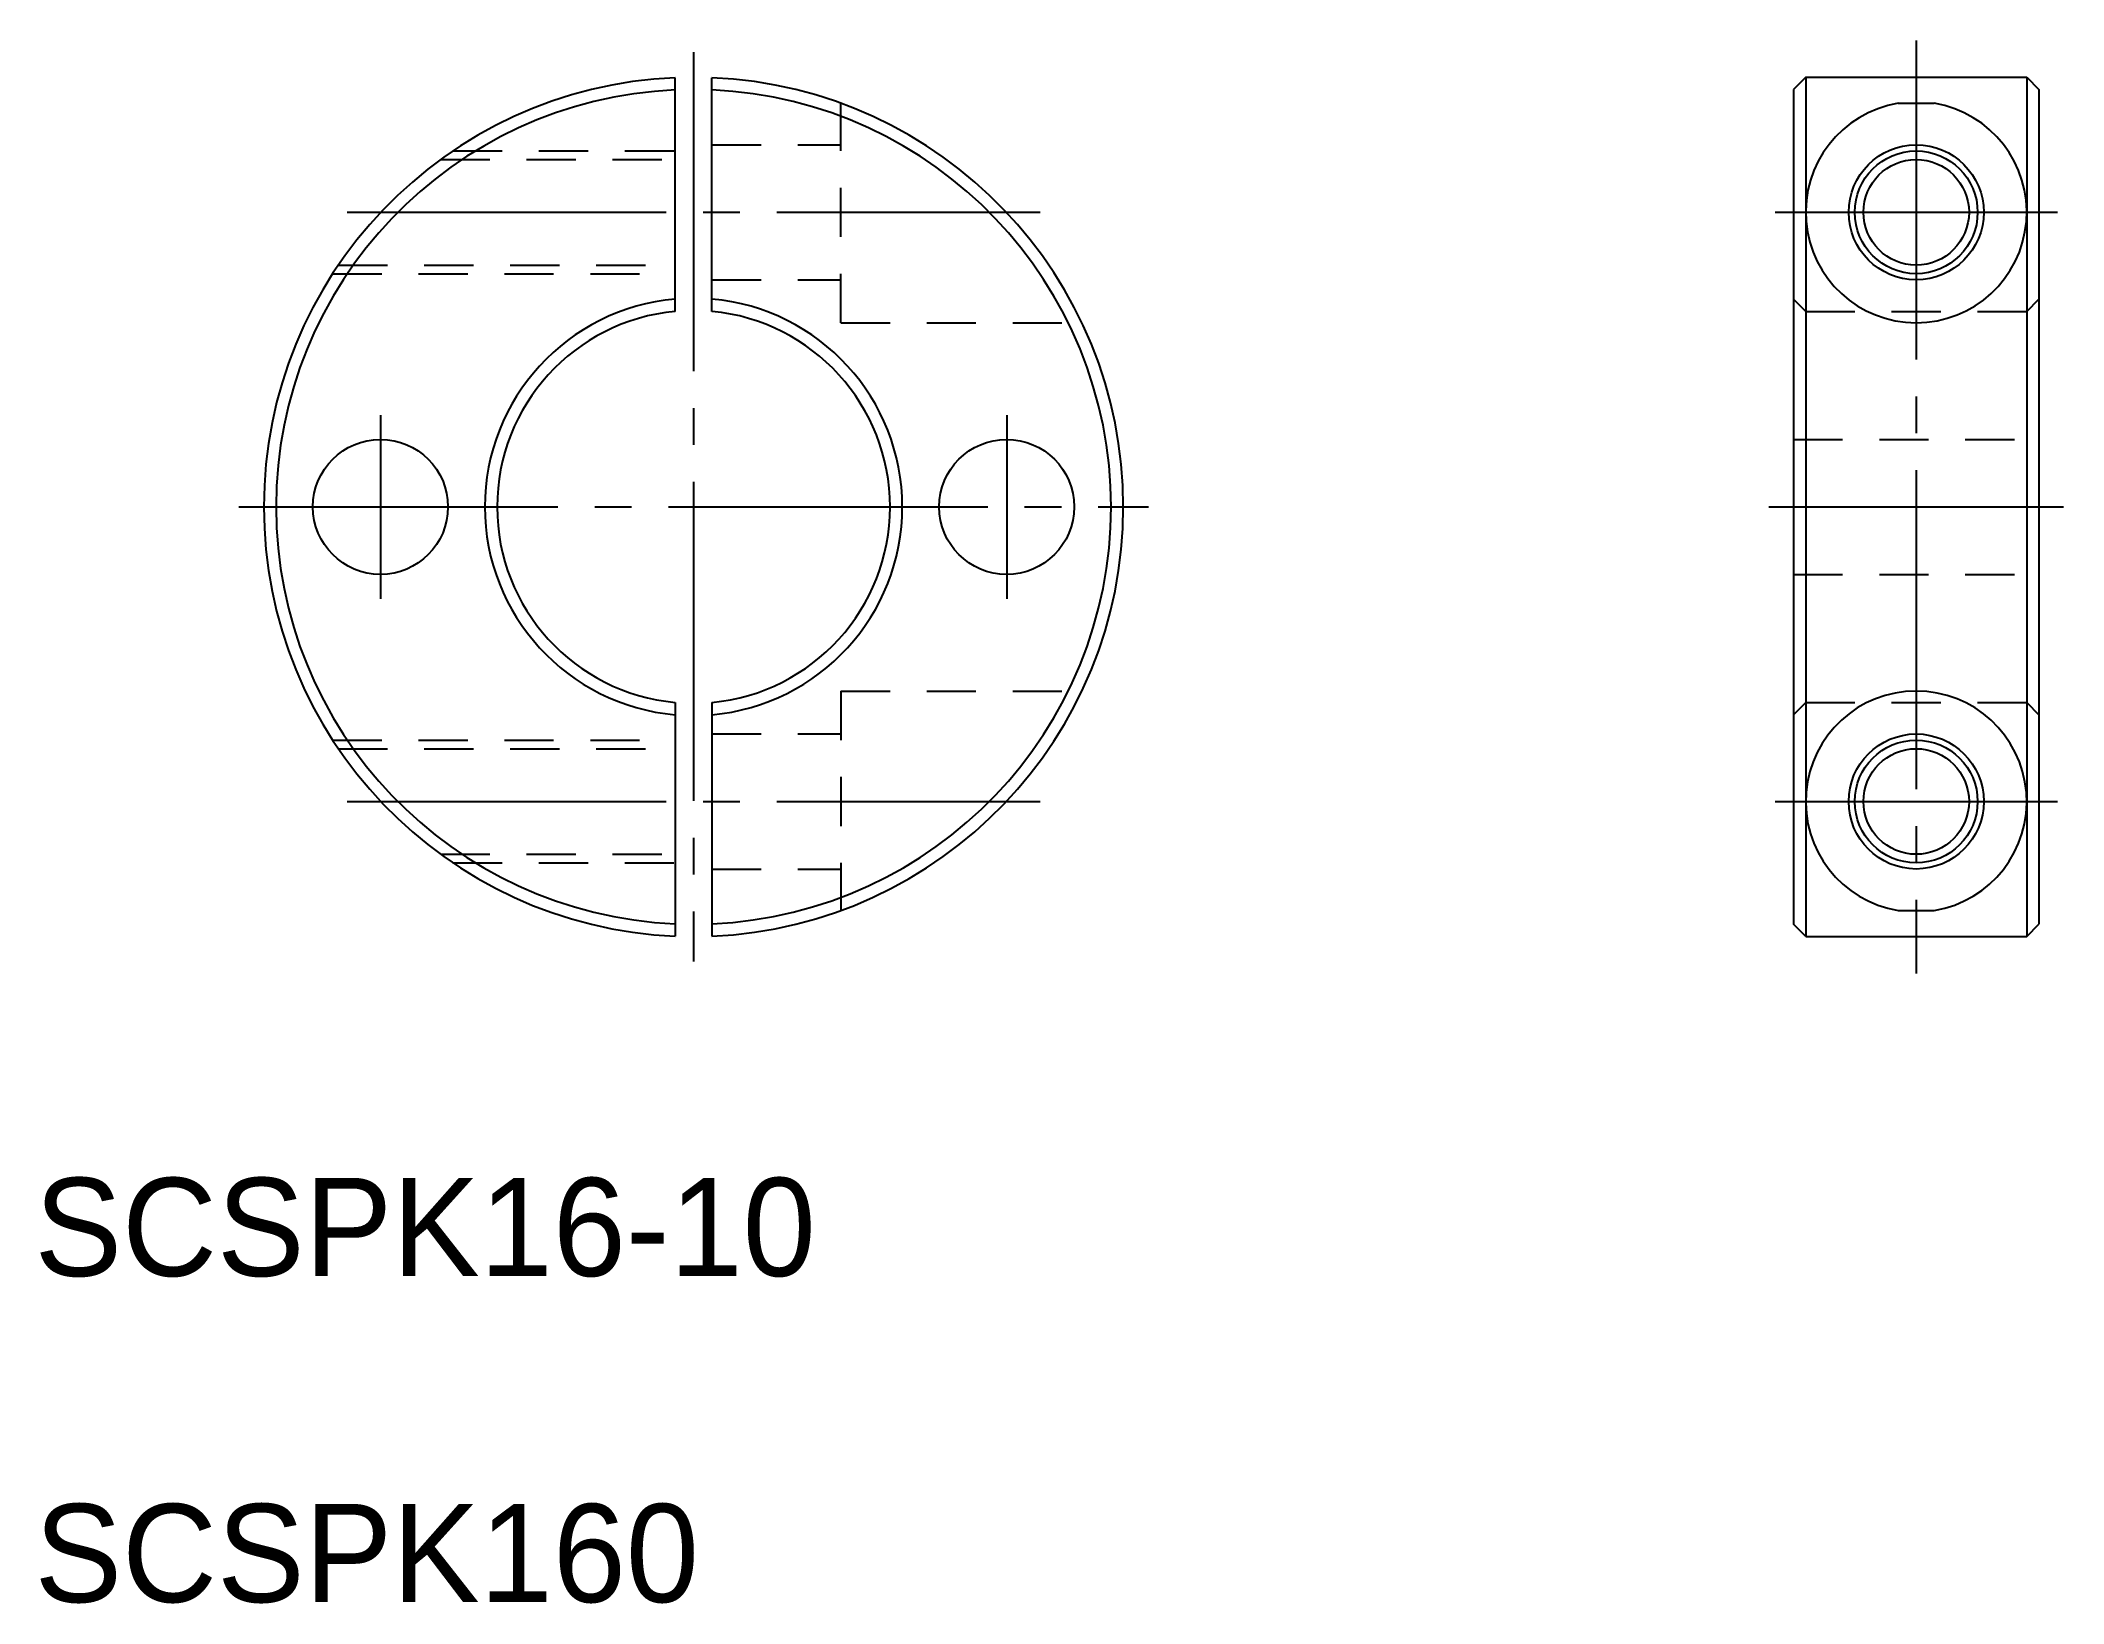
# Model space of a CAD drawing. Extents: x 74.9 to 157.3, y 161.8 to 225.5.
import ezdxf

# ---------------------------------------------------------------- set-up
doc = ezdxf.new("R2010")
doc.units = 0
doc.linetypes.add('CENTER', pattern=[17.5, 13, -1.5, 1.5, -1.5])
doc.linetypes.add('DASHED', pattern=[3.5, 2, -1.5])
doc.layers.get('0').update_dxf_attribs({"linetype": 'CONTINUOUS'})
doc.layers.add('CENTER', color=1, linetype='CENTER')

msp = doc.modelspace()

# ---------------------------------------------------------------- linework, layer by layer
at = {"color": 7, "linetype": 'CONTINUOUS'}
for p, q in [((100.736, 214.432), (100.736, 223.951)), ((102.236, 214.432), (102.236, 223.951)), ((146.774, 223.967), (146.274, 223.467)), ((146.274, 223.467), (146.274, 189.467)), ((146.774, 223.967), (146.774, 188.967)), ((146.774, 223.967), (155.774, 223.967)), ((155.774, 223.967), (155.774, 188.967)), ((155.774, 223.967), (156.274, 223.467)), ((156.274, 223.467), (156.274, 189.467)), ((150.537, 222.907), (152.01, 222.907)), ((100.736, 198.503), (100.736, 188.983)), ((102.236, 198.503), (102.236, 188.983)), ((150.537, 190.028), (152.01, 190.028)), ((146.774, 188.967), (146.274, 189.467)), ((146.774, 188.967), (155.774, 188.967)), ((155.774, 188.967), (156.274, 189.467))]:
    msp.add_line(p, q, dxfattribs=at)
at = {"color": 3, "linetype": 'DASHED'}
for p, q in [((107.486, 213.967), (107.486, 222.907)), ((91.688, 220.967), (100.736, 220.967)), ((102.236, 221.217), (107.486, 221.217)), ((91.189, 220.617), (100.736, 220.617)), ((86.789, 215.967), (100.736, 215.967)), ((87.022, 216.317), (100.736, 216.317)), ((102.236, 215.717), (107.486, 215.717)), ((146.274, 214.932), (146.774, 214.432)), ((146.774, 214.432), (155.774, 214.432)), ((155.774, 214.432), (156.274, 214.932)), ((107.486, 213.967), (117.298, 213.967)), ((146.274, 209.217), (156.274, 209.217)), ((146.274, 203.717), (156.274, 203.717)), ((107.486, 198.967), (107.486, 190.028)), ((107.486, 198.967), (117.298, 198.967)), ((146.274, 198.003), (146.774, 198.503)), ((146.774, 198.503), (155.774, 198.503)), ((155.774, 198.503), (156.274, 198.003)), ((86.789, 196.967), (100.736, 196.967)), ((102.236, 197.217), (107.486, 197.217)), ((87.022, 196.617), (100.736, 196.617)), ((91.189, 192.317), (100.736, 192.317)), ((91.688, 191.967), (100.736, 191.967)), ((102.236, 191.717), (107.486, 191.717))]:
    msp.add_line(p, q, dxfattribs=at)
for p, q in [((100.736, 196.123), (100.736, 196.123)), ((100.736, 193.743), (100.736, 193.743))]:
    msp.add_line(p, q)
at = {"color": 7, "linetype": 'CONTINUOUS'}
for centre in [(151.274, 218.467), (151.274, 194.467)]:
    msp.add_circle(centre, 2.75, dxfattribs=at)
at = {"color": 3, "linetype": 'CONTINUOUS'}
for centre in [(151.274, 218.467), (151.274, 194.467)]:
    msp.add_circle(centre, 2.5, dxfattribs=at)
for centre, radius in [((151.274, 218.467), 2.15), ((88.736, 206.467), 2.75), ((114.236, 206.467), 2.75), ((151.274, 194.467), 2.15)]:
    msp.add_circle(centre, radius)
at = {"color": 7, "linetype": 'CONTINUOUS'}
for radius, start, end in [(17.5, 92.45629, 267.5437), (17, 92.52857, 267.47144), (17.5, 272.45628, 87.54372), (17, 272.52857, 87.47142), (8.5, 95.06209, 264.9379), (8, 95.37938, 264.62063), (8.5, 275.06209, 84.93791), (8, 275.37938, 84.62062)]:
    msp.add_arc((101.486, 206.467), radius, start, end, dxfattribs=at)
for centre, start, end in [((151.274, 218.467), 99.42287, 80.57713), ((151.274, 194.467), 279.42287, 260.57713)]:
    msp.add_arc(centre, 4.5, start, end)
at = {"layer": 'CENTER', "color": 1, "linetype": 'CENTER'}
for p, q in [((101.486, 224.991), (101.486, 187.944)), ((151.274, 225.467), (151.274, 187.467)), ((87.375, 218.467), (115.597, 218.467)), ((145.524, 218.467), (157.024, 218.467)), ((88.736, 210.206), (88.736, 202.728)), ((114.236, 210.206), (114.236, 202.728)), ((82.963, 206.467), (120.01, 206.467)), ((145.274, 206.467), (157.274, 206.467)), ((87.375, 194.467), (115.597, 194.467)), ((145.524, 194.467), (157.024, 194.467))]:
    msp.add_line(p, q, dxfattribs=at)

# ---------------------------------------------------------------- texts
for s, p in [('SCSPK16-10', (74.648, 175.136)), ('SCSPK160', (74.648, 161.853))]:
    msp.add_text(s, height=4).set_placement(p)

doc.saveas('drawing.dxf')
